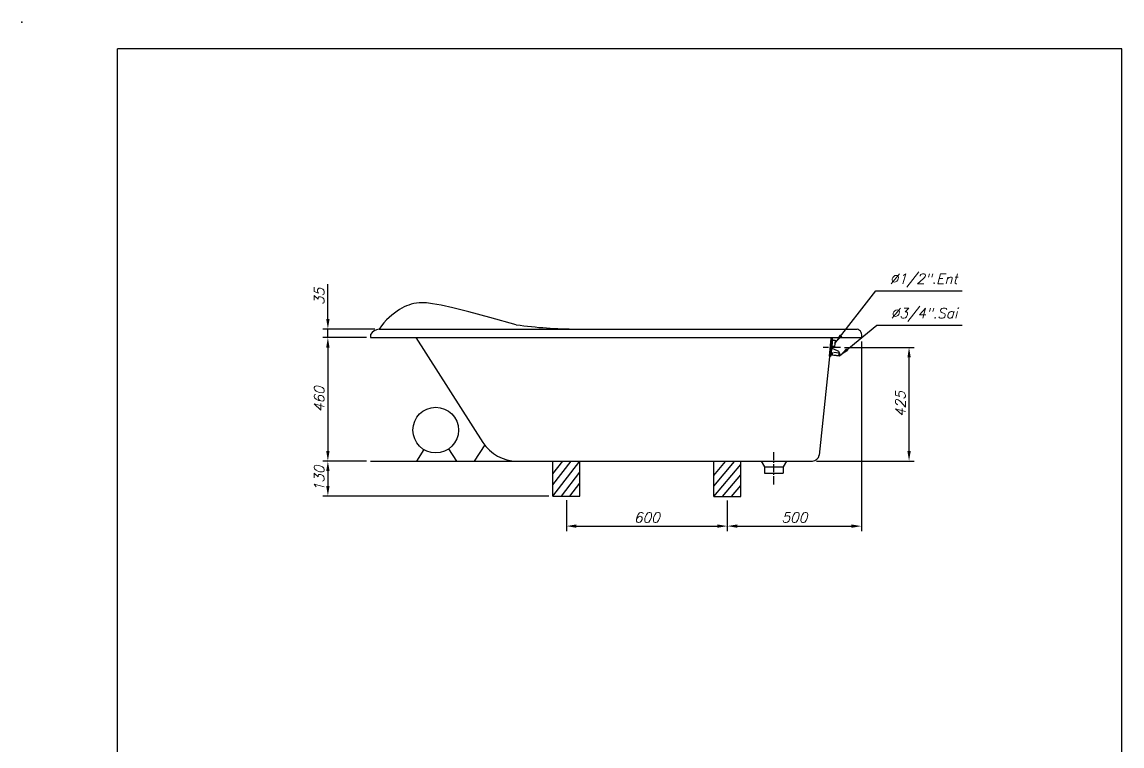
# Model space of a CAD drawing. Extents: x -15779 to -11579, y -7432 to -1492.
# Drawn here: x -15779 to -11679, y -4189 to -1492 of the extents above; entities that cross this region are included whole.
import ezdxf

# ---------------------------------------------------------------- set-up
doc = ezdxf.new("R2010")
doc.units = 0
doc.header["$LTSCALE"] = 40
doc.header["$MEASUREMENT"] = 0
doc.linetypes.add('CENTER2', pattern=[1.125, 0.75, -0.125, 0.125, -0.125])
doc.linetypes.add('DASHED', pattern=[0.75, 0.5, -0.25])
doc.layers.get('DEFPOINTS').update_dxf_attribs({"linetype": 'CONTINUOUS'})
for name, color, linetype in [('CENTRO', 1, 'CENTER2'), ('ESTREITA', 1, 'CONTINUOUS'), ('FINA', 7, 'CONTINUOUS'), ('LARGA', 7, 'CONTINUOUS'), ('RAHMEN07', 5, 'CONTINUOUS'), ('TRACEJADA', 3, 'DASHED')]:
    doc.layers.add(name, color=color, linetype=linetype)
doc.styles.add('FABIO', font='romans.shx', dxfattribs={"oblique": 15})
doc.dimstyles.new('FABIO_AGUIAR', dxfattribs={"dimscale": 15, "dimtxt": 2.5, "dimasz": 2.5, "dimexe": 1.25, "dimexo": 1, "dimgap": 0.9, "dimtad": 1, "dimtxsty": 'FABIO', "dimcen": 2.5, "dimclrt": 3, "dimazin": 3, "dimtfac": 1, "dimtmove": 0, "dimatfit": 3, "dimtolj": 1, "dimtzin": 0})

# ---------------------------------------------------------------- blocks, each defined once
blk = doc.blocks.new('*D10')
at = {"layer": 'DEFPOINTS', "color": 0}
for p in [(-13749.6, -3257.9), (-13149.6, -3259.6), (-13149.6, -3370.1)]:
    blk.add_point(p, dxfattribs=at)
at = {"layer": 'ESTREITA', "color": 0}
for p, q in [((-13749.6, -3272.9), (-13749.6, -3388.8)), ((-13149.6, -3274.6), (-13149.6, -3388.8)), ((-13712.1, -3370.1), (-13187.1, -3370.1))]:
    blk.add_line(p, q, dxfattribs=at)
for points in [[(-13712.1, -3363.8), (-13712.1, -3376.3), (-13749.6, -3370.1)], [(-13187.1, -3363.8), (-13187.1, -3376.3), (-13149.6, -3370.1)]]:
    blk.add_solid(points, dxfattribs=at)
at = {"layer": 'ESTREITA', "color": 3, "insert": (-13449.6, -3337.8), "char_height": 37.5, "attachment_point": 5, "style": 'FABIO'}
blk.add_mtext('\\A1;600', dxfattribs=at)
blk = doc.blocks.new('*D11')
at = {"layer": 'DEFPOINTS', "color": 0}
for p in [(-12649.6, -2667.7), (-13149.6, -3259.6), (-12649.6, -3370.1)]:
    blk.add_point(p, dxfattribs=at)
at = {"layer": 'ESTREITA', "color": 0}
for p, q in [((-12649.6, -2682.7), (-12649.6, -3388.8)), ((-13149.6, -3274.6), (-13149.6, -3388.8)), ((-13112.1, -3370.1), (-12687.1, -3370.1))]:
    blk.add_line(p, q, dxfattribs=at)
for points in [[(-13112.1, -3363.8), (-13112.1, -3376.3), (-13149.6, -3370.1)], [(-12687.1, -3363.8), (-12687.1, -3376.3), (-12649.6, -3370.1)]]:
    blk.add_solid(points, dxfattribs=at)
at = {"layer": 'ESTREITA', "color": 3, "insert": (-12899.6, -3337.8), "char_height": 37.5, "attachment_point": 5, "style": 'FABIO'}
blk.add_mtext('\\A1;500', dxfattribs=at)
blk = doc.blocks.new('*D12')
at = {"layer": 'DEFPOINTS', "color": 0}
for p in [(-12727.6, -2704.3), (-12472.2, -2704.3), (-12832.5, -3127.7)]:
    blk.add_point(p, dxfattribs=at)
at = {"layer": 'ESTREITA', "color": 0}
for p, q in [((-12712.6, -2704.3), (-12453.4, -2704.3)), ((-12472.2, -3090.2), (-12472.2, -2741.8)), ((-12817.5, -3127.7), (-12453.4, -3127.7))]:
    blk.add_line(p, q, dxfattribs=at)
for points in [[(-12478.4, -2741.8), (-12465.9, -2741.8), (-12472.2, -2704.3)], [(-12478.4, -3090.2), (-12465.9, -3090.2), (-12472.2, -3127.7)]]:
    blk.add_solid(points, dxfattribs=at)
at = {"layer": 'ESTREITA', "color": 3, "insert": (-12504.4, -2916), "char_height": 37.5, "attachment_point": 5, "rotation": 90, "style": 'FABIO'}
blk.add_mtext('\\A1;425', dxfattribs=at)
blk = doc.blocks.new('*D13')
at = {"layer": 'DEFPOINTS', "color": 0}
for p in [(-14638.5, -2635.9), (-14447.9, -2635.9), (-14479.6, -2667.7)]:
    blk.add_point(p, dxfattribs=at)
at = {"layer": 'ESTREITA', "color": 0}
for p, q in [((-14638.5, -2598.4), (-14638.5, -2468.6)), ((-14462.9, -2635.9), (-14657.2, -2635.9)), ((-14638.5, -2667.7), (-14638.5, -2635.9)), ((-14494.6, -2667.7), (-14657.2, -2667.7)), ((-14638.5, -2705.2), (-14638.5, -2742.7))]:
    blk.add_line(p, q, dxfattribs=at)
for points in [[(-14644.7, -2598.4), (-14632.2, -2598.4), (-14638.5, -2635.9)], [(-14644.7, -2705.2), (-14632.2, -2705.2), (-14638.5, -2667.7)]]:
    blk.add_solid(points, dxfattribs=at)
at = {"layer": 'ESTREITA', "color": 3, "insert": (-14670.7, -2514.8), "char_height": 37.5, "attachment_point": 5, "rotation": 90, "style": 'FABIO'}
blk.add_mtext('\\A1;35', dxfattribs=at)
blk = doc.blocks.new('*D14')
at = {"layer": 'DEFPOINTS', "color": 0}
for p in [(-14479.6, -2667.7), (-14638.5, -3127.7), (-14479.6, -3127.7)]:
    blk.add_point(p, dxfattribs=at)
at = {"layer": 'ESTREITA', "color": 0}
for p, q in [((-14494.6, -2667.7), (-14657.2, -2667.7)), ((-14638.5, -2705.2), (-14638.5, -3090.2)), ((-14494.6, -3127.7), (-14657.2, -3127.7))]:
    blk.add_line(p, q, dxfattribs=at)
for points in [[(-14644.7, -2705.2), (-14632.2, -2705.2), (-14638.5, -2667.7)], [(-14644.7, -3090.2), (-14632.2, -3090.2), (-14638.5, -3127.7)]]:
    blk.add_solid(points, dxfattribs=at)
at = {"layer": 'ESTREITA', "color": 3, "insert": (-14670.7, -2897.7), "char_height": 37.5, "attachment_point": 5, "rotation": 90, "style": 'FABIO'}
blk.add_mtext('\\A1;460', dxfattribs=at)
blk = doc.blocks.new('*D15')
at = {"layer": 'DEFPOINTS', "color": 0}
for p in [(-14479.6, -3127.7), (-14638.5, -3257.9), (-13799.6, -3257.9)]:
    blk.add_point(p, dxfattribs=at)
at = {"layer": 'ESTREITA', "color": 0}
for p, q in [((-14494.6, -3127.7), (-14657.2, -3127.7)), ((-14638.5, -3165.2), (-14638.5, -3220.4)), ((-13814.6, -3257.9), (-14657.2, -3257.9))]:
    blk.add_line(p, q, dxfattribs=at)
for points in [[(-14644.7, -3165.2), (-14632.2, -3165.2), (-14638.5, -3127.7)], [(-14644.7, -3220.4), (-14632.2, -3220.4), (-14638.5, -3257.9)]]:
    blk.add_solid(points, dxfattribs=at)
at = {"layer": 'ESTREITA', "color": 3, "insert": (-14670.7, -3192.8), "char_height": 37.5, "attachment_point": 5, "rotation": 90, "style": 'FABIO'}
blk.add_mtext('\\A1;130', dxfattribs=at)

msp = doc.modelspace()

# ---------------------------------------------------------------- linework, layer by layer
at = {"layer": 'CENTRO'}
for p, q in [((-12727.615, -2704.306), (-12792.361, -2704.306)), ((-12976.378, -3214.539), (-12976.378, -3090.021))]:
    msp.add_line(p, q, dxfattribs=at)
at = {"layer": 'ESTREITA'}
for p, q in [((-12750.066, -2700.901), (-12760.011, -2699.856)), ((-12757.607, -2676.982), (-12747.662, -2678.027)), ((-13799.62, -3175.899), (-13762.701, -3127.905)), ((-13799.62, -3216.902), (-13731.16, -3127.905)), ((-13799.62, -3257.905), (-13699.62, -3127.905)), ((-13199.62, -3181.818), (-13155.788, -3129.594)), ((-13199.62, -3220.706), (-13123.149, -3129.594)), ((-13199.62, -3259.594), (-13099.62, -3140.447)), ((-13768.079, -3257.905), (-13699.62, -3168.908)), ((-13166.981, -3259.594), (-13099.62, -3179.334)), ((-13736.538, -3257.905), (-13699.62, -3209.911)), ((-13134.343, -3259.594), (-13099.62, -3218.222))]:
    msp.add_line(p, q, dxfattribs=at)
at = {"layer": 'FINA', "linetype": 'CONTINUOUS'}
msp.add_point((-15778.537, -1492.424), dxfattribs=at)
at = {"layer": 'LARGA'}
for p, q in [((-14479.62, -2655.924), (-14479.62, -2667.674)), ((-14447.893, -2635.924), (-12665.819, -2635.924)), ((-14479.62, -2667.674), (-12945.065, -2667.674)), ((-14310.862, -2667.674), (-14060.344, -3058.606)), ((-14143.315, -2667.674), (-12649.62, -2667.674)), ((-12761.656, -2667.674), (-12807.651, -3105.287)), ((-12769.008, -2737.622), (-12762.005, -2670.989)), ((-12760.534, -2704.828), (-12765.507, -2704.306)), ((-12764.036, -2738.145), (-12757.032, -2671.512)), ((-12757.398, -2674.993), (-12763.67, -2734.664)), ((-12763.107, -2681.47), (-12758.134, -2681.993)), ((-12757.032, -2671.512), (-12762.005, -2670.989)), ((-12750.171, -2701.895), (-12760.116, -2700.85)), ((-12757.398, -2674.993), (-12757.503, -2675.987)), ((-12757.503, -2675.987), (-12747.557, -2677.032)), ((-12747.557, -2677.032), (-12750.171, -2701.895)), ((-12764.036, -2738.145), (-12769.008, -2737.622)), ((-12769.003, -2737.575), (-12765.933, -2737.575)), ((-12767.907, -2727.141), (-12762.934, -2727.663)), ((-12763.67, -2734.664), (-12763.461, -2732.675)), ((-12760.848, -2707.812), (-12763.461, -2732.675)), ((-12763.461, -2732.675), (-12731.636, -2736.02)), ((-12736.818, -2718.187), (-12760.848, -2707.812)), ((-12731.636, -2736.02), (-12756.499, -2733.406)), ((-12731.636, -2736.02), (-12732.631, -2735.915)), ((-12731.636, -2736.02), (-12730.837, -2728.414)), ((-14053.905, -3067.868), (-14092.642, -3127.674)), ((-14281.268, -3084.649), (-14308.667, -3127.674)), ((-14188.246, -3082.36), (-14159.388, -3127.674)), ((-14479.62, -3127.674), (-12945.065, -3127.674)), ((-14349.62, -3127.674), (-12832.515, -3127.674)), ((-13799.62, -3257.905), (-13799.62, -3127.905)), ((-13699.62, -3257.905), (-13699.62, -3127.905)), ((-13199.62, -3259.594), (-13199.62, -3129.594)), ((-13099.62, -3259.594), (-13099.62, -3129.594)), ((-13023.809, -3127.674), (-13011.378, -3149.205)), ((-13011.378, -3149.205), (-13011.378, -3172.674)), ((-13011.378, -3149.205), (-12941.378, -3149.205)), ((-12928.948, -3127.674), (-12941.378, -3149.205)), ((-12941.378, -3149.205), (-12941.378, -3172.674)), ((-13011.378, -3172.674), (-12941.378, -3172.674)), ((-13799.62, -3257.905), (-13699.62, -3257.905)), ((-13199.62, -3259.594), (-13099.62, -3259.594))]:
    msp.add_line(p, q, dxfattribs=at)
msp.add_lwpolyline([(-13936.206, -2619.908), (-14035.006, -2592.826), (-14112.727, -2572.324), (-14172.254, -2557.527), (-14216.472, -2547.56), (-14248.266, -2541.55), (-14270.52, -2538.623), (-14286.119, -2537.904), (-14297.948, -2538.519), (-14308.44, -2539.745), (-14318.214, -2541.462), (-14327.44, -2543.701), (-14336.284, -2546.493), (-14344.917, -2549.869), (-14353.505, -2553.859), (-14362.217, -2558.496), (-14371.221, -2563.809), (-14380.635, -2569.833), (-14390.371, -2576.613), (-14400.294, -2584.199), (-14410.265, -2592.64), (-14420.148, -2601.983), (-14429.805, -2612.28), (-14439.099, -2623.577), (-14447.893, -2635.924)], dxfattribs=at)
msp.add_circle((-14236.507, -3012.389), 85, dxfattribs=at)
for centre, radius, start, end in [((-13710.383, -1035.924), 1600, 261.886224, 270), ((-14440.024, -2683.572), 48.293, 99.378453, 145.07543), ((-12673.872, -2660.041), 25.425, 342.528352, 71.53573), ((-12740.782, -2727.368), 10, 354, 66.645975), ((-13934.05, -2977.674), 150, 212.652681, 270), ((-12832.515, -3102.674), 25, 270, 354)]:
    msp.add_arc(centre, radius, start, end, dxfattribs=at)
at = {"layer": 'RAHMEN07'}
for p, q in [((-11678.537, -1592.424), (-15422.537, -1592.424)), ((-15422.537, -6332.424), (-15422.537, -1592.424)), ((-11678.537, -6332.424), (-11678.537, -1592.424))]:
    msp.add_line(p, q, dxfattribs=at)
at = {"layer": 'TRACEJADA'}
for p, q in [((-12757.443, -2723.252), (-12758.488, -2733.197)), ((-12732.58, -2725.865), (-12757.443, -2723.252)), ((-12733.625, -2735.811), (-12732.58, -2725.865))]:
    msp.add_line(p, q, dxfattribs=at)

# ---------------------------------------------------------------- texts
at = {"layer": 'ESTREITA', "color": 3, "char_height": 37.5, "attachment_point": 7, "style": 'FABIO'}
for s, insert in [('\\A1;%%c1/2".Ent', (-12544.727, -2479.791)), ('\\A1;%%c3/4".Sai', (-12541.053, -2608.243))]:
    msp.add_mtext(s, dxfattribs=dict(at, insert=insert))

# ---------------------------------------------------------------- dimensions: what is measured, and where the dimension line sits
at = {"layer": 'ESTREITA'}
for base, p1, p2, text, picture, middle in [((-14638.466, -2635.924), (-14479.62, -2667.674), (-14447.893, -2635.924), '35', '*D13', (-14670.716, -2514.786)), ((-12472.176, -2704.306), (-12832.515, -3127.674), (-12727.615, -2704.306), '425', '*D12', (-12504.426, -2915.99)), ((-14638.466, -3257.905), (-14479.62, -3127.674), (-13799.62, -3257.905), '130', '*D15', (-14670.716, -3192.789))]:
    dim = msp.add_linear_dim(base=base, p1=p1, p2=p2, angle=90, text=text, dimstyle='FABIO_AGUIAR', dxfattribs=at)
    dim.commit()
    dim.dimension.update_dxf_attribs({"geometry": picture, "text_midpoint": middle})
dim = msp.add_linear_dim(base=(-14638.466, -3127.674), p1=(-14479.62, -2667.674), p2=(-14479.62, -3127.674), angle=90, dimstyle='FABIO_AGUIAR', dxfattribs=at)
dim.commit()
dim.dimension.update_dxf_attribs({"geometry": '*D14', "text_midpoint": (-14670.716, -2897.674)})
for base, p1, p2, picture, middle in [((-12649.62, -3370.076), (-13149.62, -3259.594), (-12649.62, -2667.674), '*D11', (-12899.62, -3337.826)), ((-13149.62, -3370.076), (-13749.62, -3257.905), (-13149.62, -3259.594), '*D10', (-13449.62, -3337.826))]:
    dim = msp.add_linear_dim(base=base, p1=p1, p2=p2, dimstyle='FABIO_AGUIAR', dxfattribs=at)
    dim.commit()
    dim.dimension.update_dxf_attribs({"geometry": picture, "text_midpoint": middle})

# ---------------------------------------------------------------- leaders
at = {"layer": 'ESTREITA', "annotation_type": 0, "has_hookline": 1, "hookline_direction": 0}
for points, text_width in [([(-12748.864, -2689.464), (-12595.727, -2493.291), (-12558.227, -2493.291)], 269.84), ([(-12731.636, -2736.02), (-12592.053, -2621.743), (-12554.553, -2621.743)], 267.354)]:
    msp.add_leader(points, dimstyle='FABIO_AGUIAR', override={"dimgap": 0.9, "dimtad": 1}, dxfattribs=dict(at, text_width=text_width))

doc.saveas('drawing.dxf')
